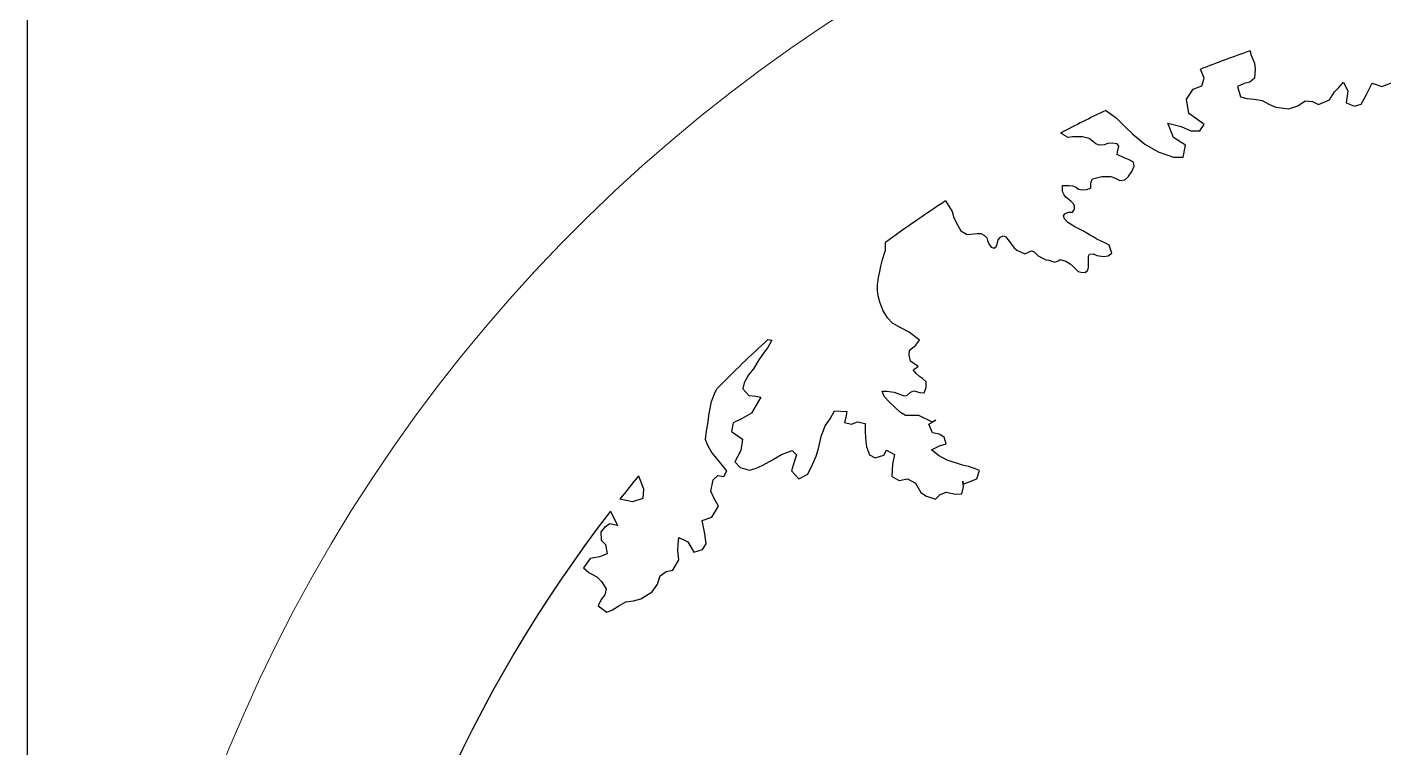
# Model space of a CAD drawing. Header units: millimetres. Extents: x -5 to 875, y -316 to 297.
# Drawn here: x 0 to 170, y 90.3 to 180.6 of the extents above; entities that cross this region are included whole.
import ezdxf

# ---------------------------------------------------------------- set-up
doc = ezdxf.new("R2010")
doc.units = ezdxf.units.MM

msp = doc.modelspace()

# ---------------------------------------------------------------- linework, layer by layer
for p, q in [((0, 297), (0, 0)), ((153.24, 177.68), (153.33, 177.2)), ((153.33, 177.2), (153.79, 176.15)), ((147.48, 174.25), (147.04, 175.39)), ((147.04, 175.39), (147.04, 175.39)), ((147.04, 175.39), (147.04, 175.39)), ((147.04, 175.39), (147.04, 175.39)), ((153.79, 176.15), (153.79, 176.15)), ((153.79, 176.15), (153.89, 175.36)), ((153.89, 175.36), (153.8, 174.27)), ((153.89, 175.36), (153.89, 175.36)), ((153.89, 175.36), (153.89, 175.36)), ((147.21, 173.28), (147.48, 174.25)), ((152.49, 173.59), (151.68, 173.19)), ((153.21, 173.77), (152.49, 173.59)), ((153.8, 174.27), (153.21, 173.77)), ((153.8, 174.27), (153.8, 174.27)), ((164.34, 173.1), (164.94, 173.76)), ((164.94, 173.76), (165.47, 172.62)), ((167.78, 172.12), (168.53, 173.62)), ((168.53, 173.62), (168.53, 173.62)), ((168.53, 173.62), (169.74, 173.21)), ((169.74, 173.21), (171.28, 173.79)), ((145.28, 171.63), (146.11, 172.87)), ((146.11, 172.87), (147.21, 173.28)), ((146.11, 172.87), (146.11, 172.87)), ((147.21, 173.28), (147.21, 173.28)), ((151.68, 173.19), (151.68, 173.19)), ((151.68, 173.19), (152.04, 171.91)), ((152.04, 171.91), (152.81, 171.69)), ((163.2, 171.55), (163.82, 172.52)), ((163.82, 172.52), (164.34, 173.1)), ((165.47, 172.62), (165.28, 171.15)), ((165.47, 172.62), (165.47, 172.62)), ((167.14, 171), (167.78, 172.12)), ((167.78, 172.12), (167.78, 172.12)), ((169.74, 173.21), (169.74, 173.21)), ((135.14, 170.22), (136.46, 169.29)), ((145.55, 169.84), (145.28, 171.63)), ((145.28, 171.63), (145.28, 171.63)), ((152.81, 171.69), (153.74, 171.62)), ((153.74, 171.62), (154.74, 171.46)), ((154.74, 171.46), (155.57, 171)), ((155.57, 171), (156.47, 170.61)), ((156.47, 170.61), (156.47, 170.61)), ((156.47, 170.61), (158.1, 170.4)), ((158.1, 170.4), (159.22, 170.78)), ((159.22, 170.78), (160.14, 171.41)), ((160.14, 171.41), (161.07, 171.33)), ((161.07, 171.33), (161.82, 170.96)), ((161.82, 170.96), (163.2, 171.55)), ((161.82, 170.96), (161.82, 170.96)), ((165.28, 171.15), (165.28, 171.15)), ((165.28, 171.15), (166.34, 170.75)), ((166.34, 170.75), (167.14, 171)), ((167.14, 171), (167.14, 171)), ((136.46, 169.29), (137.56, 168.19)), ((143.63, 166.81), (142.94, 168.6)), ((142.94, 168.6), (142.94, 168.6)), ((142.94, 168.6), (144.59, 168.19)), ((146.52, 169.15), (145.55, 169.84)), ((145.55, 169.84), (145.55, 169.84)), ((147.48, 168.46), (146.52, 169.15)), ((146.52, 169.15), (146.52, 169.15)), ((146.93, 167.63), (147.48, 168.46)), ((147.48, 168.46), (147.48, 168.46)), ((129.99, 167.06), (129.49, 167.38)), ((130.44, 166.83), (129.99, 167.06)), ((130.98, 166.88), (130.44, 166.83)), ((131.61, 166.88), (130.98, 166.88)), ((132.25, 166.88), (131.61, 166.88)), ((133.06, 166.7), (132.25, 166.88)), ((133.51, 166.34), (133.06, 166.7)), ((137.56, 168.19), (138.53, 167.22)), ((138.53, 167.22), (140.04, 165.98)), ((145.14, 165.84), (143.63, 166.81)), ((143.63, 166.81), (143.63, 166.81)), ((144.59, 168.19), (145.83, 167.63)), ((145.83, 167.63), (146.93, 167.63)), ((146.93, 167.63), (146.93, 167.63)), ((133.92, 166.02), (133.51, 166.34)), ((134.32, 165.84), (133.92, 166.02)), ((134.96, 165.89), (134.32, 165.84)), ((135.41, 166.07), (134.96, 165.89)), ((136.04, 166.11), (135.41, 166.07)), ((136.58, 166.02), (136.04, 166.11)), ((136.81, 165.75), (136.58, 166.02)), ((136.58, 164.67), (136.63, 165.03)), ((136.63, 165.03), (136.72, 165.34)), ((136.72, 165.34), (136.81, 165.75)), ((140.04, 165.98), (141.7, 165.02)), ((141.7, 165.02), (143.63, 164.33)), ((144.87, 164.33), (145.14, 165.84)), ((145.14, 165.84), (145.14, 165.84)), ((137.44, 164.26), (136.58, 164.67)), ((138.07, 164.03), (137.44, 164.26)), ((137.44, 164.26), (137.44, 164.26)), ((138.61, 163.72), (138.07, 164.03)), ((138.43, 162.54), (138.7, 163.22)), ((138.7, 163.22), (138.61, 163.72)), ((143.63, 164.33), (144.87, 164.33)), ((144.87, 164.33), (144.87, 164.33)), ((133.28, 161.14), (133.51, 161.64)), ((133.51, 161.64), (134.68, 161.91)), ((134.68, 161.91), (135.77, 161.91)), ((135.77, 161.91), (136.26, 161.78)), ((136.26, 161.78), (136.9, 161.42)), ((136.9, 161.42), (137.53, 161.51)), ((137.53, 161.51), (137.98, 161.87)), ((137.98, 161.87), (138.43, 162.54)), ((129.72, 160.47), (129.72, 160.78)), ((129.72, 160.78), (130.58, 160.78)), ((129.72, 160.06), (129.72, 160.47)), ((129.72, 160.47), (129.72, 160.47)), ((129.94, 159.65), (129.72, 160.06)), ((130.58, 160.78), (131.03, 160.74)), ((131.03, 160.74), (131.48, 160.56)), ((131.48, 160.56), (131.75, 160.33)), ((131.75, 160.33), (132.25, 160.24)), ((132.25, 160.24), (132.74, 160.29)), ((132.74, 160.29), (133.28, 160.47)), ((133.28, 160.47), (133.28, 161.14)), ((115.07, 158.88), (115.9, 157.53)), ((130.17, 159.34), (129.94, 159.65)), ((130.76, 158.84), (130.17, 159.34)), ((131.16, 158.44), (130.76, 158.84)), ((130.76, 158.84), (130.76, 158.84)), ((131.25, 158.16), (131.16, 158.44)), ((131.16, 158.44), (131.16, 158.44)), ((131.25, 157.85), (131.25, 158.16)), ((115.9, 157.53), (116.12, 156.76)), ((116.12, 156.76), (116.56, 155.88)), ((129.85, 156.99), (130.03, 157.26)), ((129.99, 156.63), (129.85, 156.99)), ((130.4, 156.18), (129.99, 156.63)), ((130.03, 157.26), (130.49, 157.44)), ((130.49, 157.44), (130.98, 157.44)), ((130.98, 157.44), (131.25, 157.85)), ((130.98, 157.44), (130.98, 157.44)), ((116.56, 155.88), (117, 155.11)), ((117, 155.11), (117, 155.11)), ((117, 155.11), (117.77, 154.67)), ((117.77, 154.67), (119.06, 154.78)), ((119.06, 154.78), (119.51, 154.78)), ((119.51, 154.78), (119.97, 154.55)), ((130.8, 155.91), (130.4, 156.18)), ((131.21, 155.68), (130.8, 155.91)), ((131.7, 155.41), (131.21, 155.68)), ((132.43, 155.05), (131.7, 155.41)), ((132.7, 154.87), (132.43, 155.05)), ((133.1, 154.6), (132.7, 154.87)), ((107.54, 152.68), (107.54, 153.64)), ((107.77, 153.79), (107.77, 153.79)), ((119.97, 154.55), (120.24, 154.24)), ((120.24, 154.24), (120.33, 153.92)), ((120.33, 153.92), (120.33, 153.92)), ((120.33, 153.92), (120.51, 153.47)), ((120.51, 153.47), (120.51, 153.47)), ((120.51, 153.47), (120.78, 153.06)), ((120.78, 153.06), (120.78, 153.06)), ((120.78, 153.06), (121.18, 152.93)), ((121.18, 152.93), (121.46, 153.2)), ((121.46, 153.2), (121.59, 153.6)), ((121.59, 153.6), (121.68, 153.97)), ((121.68, 153.97), (121.95, 154.33)), ((121.95, 154.33), (122.31, 154.51)), ((122.31, 154.51), (122.63, 154.37)), ((122.63, 154.37), (122.85, 154.06)), ((122.85, 154.06), (123.08, 153.79)), ((123.08, 153.79), (123.31, 153.51)), ((123.31, 153.51), (123.67, 152.97)), ((133.65, 154.33), (133.1, 154.6)), ((134.05, 154.06), (133.65, 154.33)), ((134.59, 153.83), (134.05, 154.06)), ((134.96, 153.65), (134.59, 153.83)), ((135.59, 153.33), (134.96, 153.65)), ((135.9, 152.3), (135.59, 153.33)), ((106.98, 150.71), (107.16, 151.54)), ((107.16, 151.54), (107.54, 152.68)), ((107.16, 151.54), (107.16, 151.54)), ((123.67, 152.97), (124.03, 152.7)), ((124.03, 152.7), (125.02, 152.25)), ((125.02, 152.25), (125.47, 152.43)), ((125.47, 152.43), (125.79, 152.61)), ((125.79, 152.61), (125.79, 152.61)), ((125.79, 152.61), (126.2, 152.48)), ((126.2, 152.48), (126.2, 152.48)), ((126.2, 152.48), (126.69, 151.98)), ((126.69, 151.98), (127.23, 151.71)), ((127.23, 151.71), (127.64, 151.48)), ((127.64, 151.48), (128, 151.44)), ((128, 151.44), (128.77, 151.21)), ((128.77, 151.21), (129.18, 151.35)), ((129.18, 151.35), (129.45, 151.53)), ((129.45, 151.53), (129.45, 151.53)), ((129.45, 151.53), (130.17, 151.3)), ((130.17, 151.3), (130.71, 150.99)), ((132.97, 151.93), (133.1, 152.2)), ((132.97, 151.39), (132.97, 151.93)), ((132.97, 151.12), (132.97, 151.39)), ((133.1, 152.2), (133.6, 152.25)), ((133.6, 152.25), (134.05, 152.02)), ((134.05, 152.02), (134.91, 151.89)), ((134.91, 151.89), (135.45, 151.98)), ((135.45, 151.98), (135.9, 152.3)), ((106.68, 149.26), (106.84, 150.02)), ((106.84, 150.02), (106.98, 150.71)), ((130.71, 150.99), (131.12, 150.62)), ((131.12, 150.62), (131.39, 150.31)), ((131.39, 150.31), (131.7, 150.04)), ((131.7, 150.04), (132.07, 149.95)), ((132.07, 149.95), (132.56, 149.9)), ((132.56, 149.9), (132.92, 150.17)), ((132.92, 150.17), (132.97, 150.58)), ((132.97, 150.58), (132.97, 151.12)), ((106.56, 147.63), (106.57, 148.34)), ((106.57, 148.34), (106.68, 149.26)), ((106.64, 146.96), (106.56, 147.63)), ((106.84, 146.2), (106.64, 146.96)), ((107.21, 145.19), (106.84, 146.2)), ((107.79, 144.2), (107.21, 145.19)), ((108.45, 143.56), (107.79, 144.2)), ((109.49, 142.98), (108.45, 143.56)), ((110.52, 142.41), (109.49, 142.98)), ((93.32, 141.41), (92.8, 140.51)), ((92.82, 141.52), (93.32, 141.41)), ((93.32, 141.41), (93.32, 141.41)), ((111.83, 141.42), (110.52, 142.41)), ((110.52, 142.41), (110.52, 142.41)), ((111.32, 140.73), (111.83, 141.42)), ((111.83, 141.42), (111.83, 141.42)), ((92.34, 139.93), (91.68, 138.94)), ((92.8, 140.51), (92.34, 139.93)), ((110.5, 139.53), (110.56, 140.17)), ((110.7, 138.77), (110.5, 139.53)), ((110.5, 139.53), (110.5, 139.53)), ((110.56, 140.17), (111.32, 140.73)), ((110.56, 140.17), (110.56, 140.17)), ((111.32, 140.73), (111.32, 140.73)), ((91, 137.84), (90.39, 137.07)), ((91.68, 138.94), (91, 137.84)), ((111.63, 138.13), (110.7, 138.77)), ((110.7, 138.77), (110.7, 138.77)), ((111.02, 137.68), (111.63, 138.13)), ((89.84, 136.06), (89.69, 135.3)), ((90.39, 137.07), (89.84, 136.06)), ((111.39, 137.25), (111.02, 137.68)), ((111.02, 137.68), (111.02, 137.68)), ((111.83, 136.87), (111.39, 137.25)), ((112.19, 136.63), (111.83, 136.87)), ((112.67, 136.18), (112.19, 136.63)), ((112.64, 135.5), (112.67, 136.18)), ((85.76, 133.75), (86.23, 134.9)), ((86.23, 134.9), (86.47, 135.36)), ((89.69, 135.3), (90.42, 134.48)), ((90.42, 134.48), (91.3, 134.4)), ((91.3, 134.4), (91.95, 134.27)), ((107.39, 134.34), (107.13, 135.03)), ((107.13, 135.03), (107.7, 135.02)), ((108.1, 133.61), (107.39, 134.34)), ((107.7, 135.02), (108.65, 134.88)), ((108.65, 134.88), (109.29, 134.64)), ((109.29, 134.64), (109.89, 134.45)), ((109.89, 134.45), (110.24, 134.5)), ((110.24, 134.5), (110.68, 134.92)), ((110.68, 134.92), (111.11, 135.06)), ((111.11, 135.06), (111.87, 134.85)), ((111.87, 134.85), (112.38, 134.8)), ((112.38, 134.8), (112.64, 135.5)), ((85.45, 132.24), (85.76, 133.75)), ((91.95, 134.27), (90.75, 132.27)), ((91.95, 134.27), (91.95, 134.27)), ((108.77, 132.96), (108.1, 133.61)), ((109.45, 132.35), (108.77, 132.96)), ((85.11, 130.06), (85.29, 130.92)), ((85.29, 130.92), (85.45, 132.24)), ((88.47, 131.05), (88.24, 129.97)), ((89.6, 131.61), (88.47, 131.05)), ((90.75, 132.27), (89.6, 131.61)), ((99.99, 130.69), (100.62, 131.57)), ((100.62, 131.57), (101.17, 132.58)), ((101.17, 132.58), (101.17, 132.58)), ((101.17, 132.58), (102.72, 132.48)), ((102.57, 131.73), (102.43, 131.08)), ((102.43, 131.08), (103.3, 130.9)), ((102.72, 132.48), (102.57, 131.73)), ((103.3, 130.9), (104.03, 131.2)), ((104.03, 131.2), (105.01, 130.99)), ((105.01, 130.99), (105, 129.87)), ((105.01, 130.99), (105.01, 130.99)), ((110.07, 131.99), (109.45, 132.35)), ((111.74, 131.96), (110.07, 131.99)), ((113.43, 131.16), (111.74, 131.96)), ((111.74, 131.96), (111.74, 131.96)), ((112.98, 130.91), (113.87, 131.4)), ((113.43, 129.81), (112.98, 130.91)), ((112.98, 130.91), (112.98, 130.91)), ((113.87, 131.4), (113.43, 131.16)), ((84.99, 128.96), (85.11, 130.06)), ((88.24, 129.97), (88.24, 129.97)), ((88.24, 129.97), (89.62, 129.01)), ((99.17, 127.82), (99.48, 129.33)), ((99.48, 129.33), (99.99, 130.69)), ((105, 129.87), (105, 129.87)), ((105, 129.87), (105.1, 128.72)), ((114.29, 129.63), (113.43, 129.81)), ((113.43, 129.81), (113.43, 129.81)), ((113.43, 129.81), (113.43, 129.81)), ((114.89, 129.28), (114.29, 129.63)), ((115.17, 128.43), (114.89, 129.28)), ((85.29, 128.22), (84.99, 128.96)), ((85.78, 127.33), (85.29, 128.22)), ((89.44, 127.59), (88.69, 126.16)), ((89.62, 129.01), (89.44, 127.59)), ((89.44, 127.59), (89.44, 127.59)), ((89.62, 129.01), (89.62, 129.01)), ((94.51, 127.09), (95.86, 127.6)), ((95.86, 127.6), (96.41, 127.04)), ((98.86, 126.87), (99.17, 127.82)), ((105.1, 128.72), (105.18, 128.03)), ((105.18, 128.03), (105.18, 128.03)), ((105.18, 128.03), (105.54, 127.06)), ((107.33, 127.02), (107.68, 127.62)), ((107.68, 127.62), (107.68, 127.62)), ((107.68, 127.62), (108.69, 127.08)), ((113.33, 127.69), (114.32, 128.16)), ((114.18, 126.95), (113.33, 127.69)), ((113.33, 127.69), (113.33, 127.69)), ((114.32, 128.16), (115.17, 128.43)), ((115.17, 128.43), (115.17, 128.43)), ((86.59, 126.37), (85.78, 127.33)), ((87.67, 125.03), (86.59, 126.37)), ((88.69, 126.16), (88.69, 126.16)), ((88.69, 126.16), (89.33, 125.47)), ((92.08, 125.69), (93.1, 126.26)), ((93.1, 126.26), (94.51, 127.09)), ((93.1, 126.26), (93.1, 126.26)), ((94.51, 127.09), (94.51, 127.09)), ((96.15, 126.3), (95.77, 125.03)), ((96.41, 127.04), (96.15, 126.3)), ((96.15, 126.3), (96.15, 126.3)), ((97.82, 124.61), (98.42, 125.83)), ((98.42, 125.83), (98.86, 126.87)), ((105.54, 127.06), (106.25, 126.68)), ((106.25, 126.68), (107.33, 127.02)), ((106.25, 126.68), (106.25, 126.68)), ((108.45, 125.89), (108.35, 124.33)), ((108.69, 127.08), (108.45, 125.89)), ((108.45, 125.89), (108.45, 125.89)), ((108.69, 127.08), (108.69, 127.08)), ((115.3, 126.38), (114.18, 126.95)), ((114.18, 126.95), (114.18, 126.95)), ((117.2, 125.76), (115.3, 126.38)), ((76.62, 124.42), (77.23, 122.8)), ((85.97, 123.92), (86.54, 124.47)), ((86.54, 124.47), (87.29, 124.32)), ((87.29, 124.32), (87.67, 125.03)), ((89.33, 125.47), (90.5, 125.11)), ((90.5, 125.11), (91.34, 125.39)), ((91.34, 125.39), (92.08, 125.69)), ((95.77, 125.03), (95.77, 125.03)), ((95.77, 125.03), (96.7, 124.05)), ((96.7, 124.05), (97.82, 124.61)), ((97.82, 124.61), (97.82, 124.61)), ((108.35, 124.33), (108.35, 124.33)), ((108.35, 124.33), (109.25, 123.81)), ((117.96, 125.6), (117.2, 125.76)), ((118.69, 125.34), (117.96, 125.6)), ((119.32, 125.09), (118.69, 125.34)), ((118.98, 124.04), (119.32, 125.09)), ((77.23, 122.8), (77.16, 121.59)), ((85.68, 122.51), (85.97, 123.92)), ((86.06, 121.64), (85.68, 122.51)), ((96.7, 124.05), (96.7, 124.05)), ((109.25, 123.81), (110.31, 124.04)), ((109.25, 123.81), (109.25, 123.81)), ((110.31, 124.04), (111.33, 123.49)), ((111.33, 123.49), (111.33, 123.49)), ((111.33, 123.49), (111.99, 122.34)), ((117.13, 122.17), (117.31, 123.03)), ((117.31, 123.03), (117.23, 123.73)), ((117.23, 123.73), (117.23, 123.73)), ((117.23, 123.73), (117.27, 123.38)), ((117.27, 123.38), (118.25, 123.74)), ((118.25, 123.74), (118.98, 124.04)), ((118.98, 124.04), (118.98, 124.04)), ((75.84, 121.16), (74.26, 121.49)), ((74.26, 121.49), (74.26, 121.49)), ((77.16, 121.59), (75.84, 121.16)), ((86.64, 120.62), (86.06, 121.64)), ((111.99, 122.34), (112.68, 121.86)), ((112.68, 121.86), (112.68, 121.86)), ((112.68, 121.86), (113.84, 121.5)), ((113.84, 121.5), (114.41, 122.06)), ((113.84, 121.5), (113.84, 121.5)), ((114.41, 122.06), (115.14, 122.36)), ((115.14, 122.36), (115.14, 122.36)), ((115.14, 122.36), (116.33, 122.11)), ((116.33, 122.11), (117.13, 122.17)), ((116.33, 122.11), (116.33, 122.11)), ((73.08, 119.98), (73.99, 118.2)), ((84.57, 118.8), (85.78, 119.23)), ((85.78, 119.23), (86.64, 120.62)), ((85.78, 119.23), (85.78, 119.23)), ((72.35, 117.96), (71.89, 117.38)), ((71.89, 117.38), (71.89, 117.38)), ((71.89, 117.38), (71.91, 116.37)), ((73, 118.4), (72.35, 117.96)), ((73.99, 118.2), (73, 118.4)), ((73.99, 118.2), (73.99, 118.2)), ((84.9, 117.16), (84.57, 118.8)), ((84.57, 118.8), (84.57, 118.8)), ((71.91, 116.37), (72.46, 115.8)), ((72.46, 115.8), (72.46, 115.8)), ((72.46, 115.8), (72.67, 114.63)), ((81.54, 115.04), (81.59, 115.82)), ((81.59, 115.82), (81.66, 116.7)), ((81.66, 116.7), (82.78, 116.13)), ((82.78, 116.13), (82.78, 116.13)), ((82.78, 116.13), (83.53, 114.85)), ((84.61, 115.19), (85.09, 115.88)), ((85.09, 115.88), (84.9, 117.16)), ((84.9, 117.16), (84.9, 117.16)), ((85.09, 115.88), (85.09, 115.88)), ((70.53, 114.06), (69.72, 112.88)), ((71.7, 114.27), (70.53, 114.06)), ((70.53, 114.06), (70.53, 114.06)), ((72.67, 114.63), (71.7, 114.27)), ((81.64, 113.89), (81.54, 115.04)), ((83.53, 114.85), (84.61, 115.19)), ((83.53, 114.85), (83.53, 114.85)), ((69.72, 112.88), (70.38, 112.29)), ((70.38, 112.29), (71.4, 111.74)), ((79.31, 111.9), (80.09, 112.41)), ((80.09, 112.41), (80.91, 112.58)), ((80.91, 112.58), (81.64, 113.89)), ((80.91, 112.58), (80.91, 112.58)), ((71.4, 111.74), (71.4, 111.74)), ((71.4, 111.74), (71.95, 111.18)), ((71.95, 111.18), (71.95, 111.18)), ((71.95, 111.18), (71.95, 111.18)), ((71.95, 111.18), (72.55, 110.27)), ((78.32, 109.86), (78.98, 110.84)), ((78.98, 110.84), (79.31, 111.9)), ((71.94, 108.93), (71.54, 108.11)), ((72.4, 109.51), (71.94, 108.93)), ((72.55, 110.27), (72.4, 109.51)), ((72.55, 110.27), (72.55, 110.27)), ((75.96, 108.77), (76.91, 109.02)), ((76.91, 109.02), (78.32, 109.86)), ((76.91, 109.02), (76.91, 109.02)), ((71.54, 108.11), (71.54, 108.11)), ((71.54, 108.11), (72.62, 107.32)), ((72.62, 107.32), (73.35, 107.62)), ((73.35, 107.62), (74.14, 108.14)), ((74.14, 108.14), (75.03, 108.63)), ((75.03, 108.63), (75.96, 108.77))]:
    msp.add_line(p, q)
at = {"lineweight": 5}
msp.add_arc((210, 14.28), 199.66, 1.1232, 178.8768, dxfattribs=at)
for start, end in [(109.1552, 111.3462), (115.6434, 117.7388), (123.286, 126.3223), (132.643, 135.5761), (140.4525, 141.6999), (142.3313, 170.9124)]:
    msp.add_arc((210, 14.28), 172.97, start, end)

doc.saveas('drawing.dxf')
